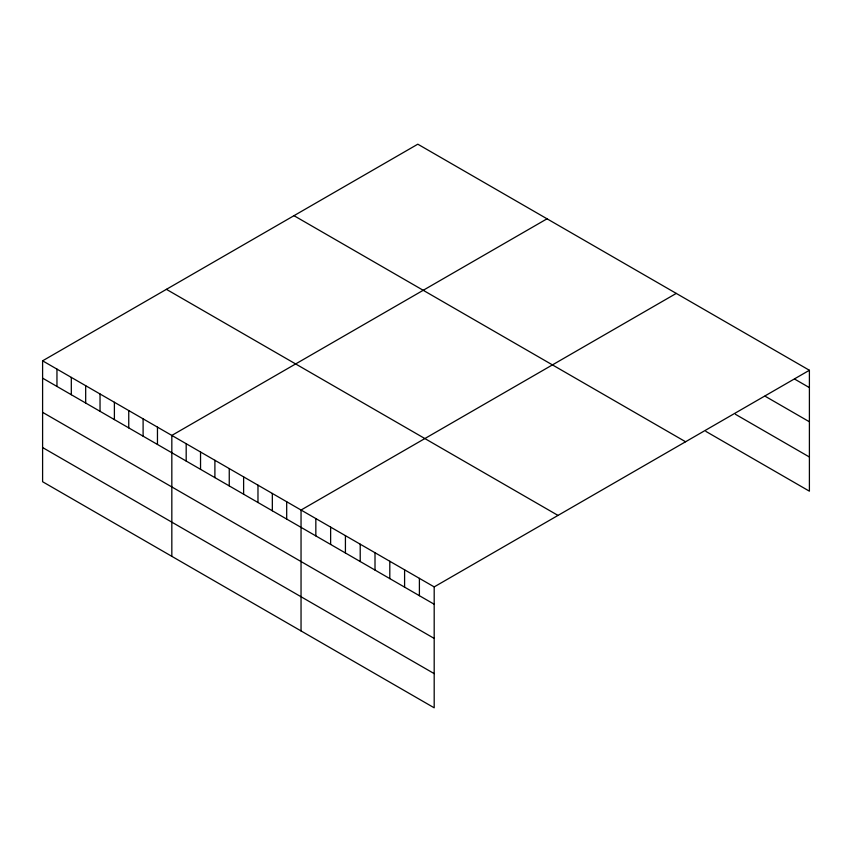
<?xml version="1.0" encoding="UTF-8"?>
<svg xmlns="http://www.w3.org/2000/svg" width="852" height="852" viewBox="0 0 852 852"><rect width="100%" height="100%" fill="white"/><g stroke="black" fill="none" stroke-linecap="round" stroke-linejoin="round"><path stroke-width="1.28" d="M42.6 360.822L434.19 586.9L434.19 707.81L42.6 481.731L42.6 360.822L417.81 144.19L809.4 370.269L809.4 491.178L705.85 431.389M547.037 218.804L171.827 435.425L171.827 556.335M676.264 293.407L301.044 510.039L301.044 630.938M434.19 586.9L809.4 370.269M794.607 379.065L809.4 387.607M765.021 396.159L809.4 421.783M735.436 414.296L809.4 457.002M293.993 215.684L685.583 441.762M166.417 289.339L558.007 515.417M42.6 378.15L434.19 604.238M42.6 412.336L434.19 638.414M42.6 447.545L434.19 673.623M419.397 578.359L419.397 595.697M404.593 569.818L404.593 587.156M389.801 561.276L389.801 578.614M375.008 552.735L375.008 570.073M360.215 544.194L360.215 561.532M345.422 535.652L345.422 552.991M330.629 527.111L330.629 544.449M315.836 518.57L315.836 535.908M286.687 501.743L286.687 519.081M272.331 493.457L272.331 510.785M257.975 485.161L257.975 502.499M243.619 476.875L243.619 494.213M229.252 468.589L229.252 485.917M214.896 460.293L214.896 477.631M200.54 452.007L200.54 469.335M186.183 443.722L186.183 461.049M157.46 427.14L157.46 444.467M143.104 418.843L143.104 436.181M128.748 410.558L128.748 427.896M114.392 402.272L114.392 419.599M100.035 393.975L100.035 411.314M85.679 385.69L85.679 403.028M71.312 377.404L71.312 394.732M56.956 369.108L56.956 386.446"/></g></svg>
